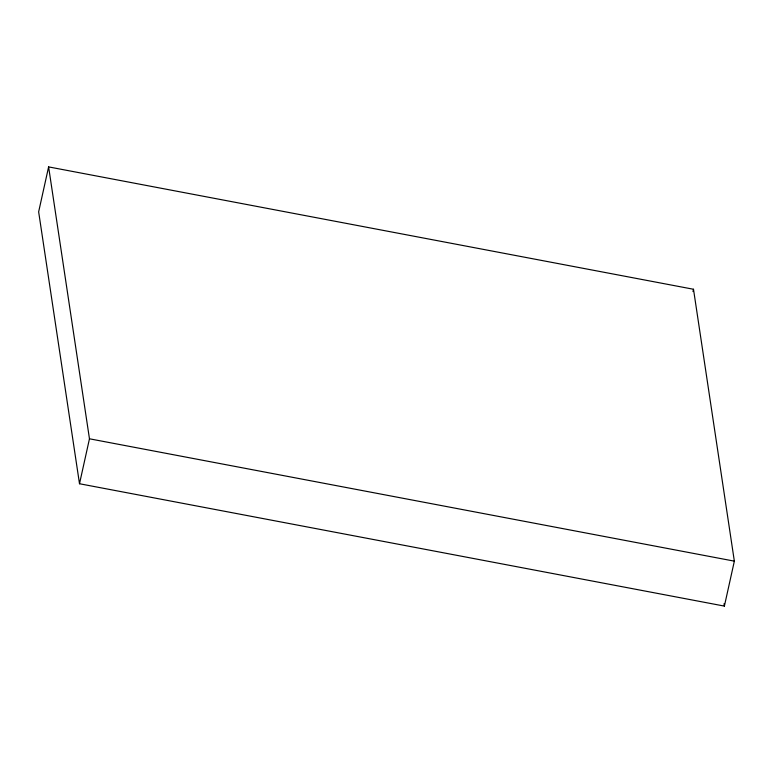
<?xml version="1.0" encoding="UTF-8"?>
<svg xmlns="http://www.w3.org/2000/svg" width="773" height="773" viewBox="0 0 773 773"><rect width="100%" height="100%" fill="white"/><g stroke="black" fill="none" stroke-linecap="round" stroke-linejoin="round"><path stroke-width="1.16" d="M48.612 166.9L38.65 211.85L79.503 483.743L724.388 606.1L734.35 561.15L693.497 289.257L48.612 166.9L89.465 438.793L79.503 483.743M692.985 291.556L693.497 289.257M89.465 438.793L734.35 561.15M724.03 603.713L724.388 606.1"/></g></svg>
